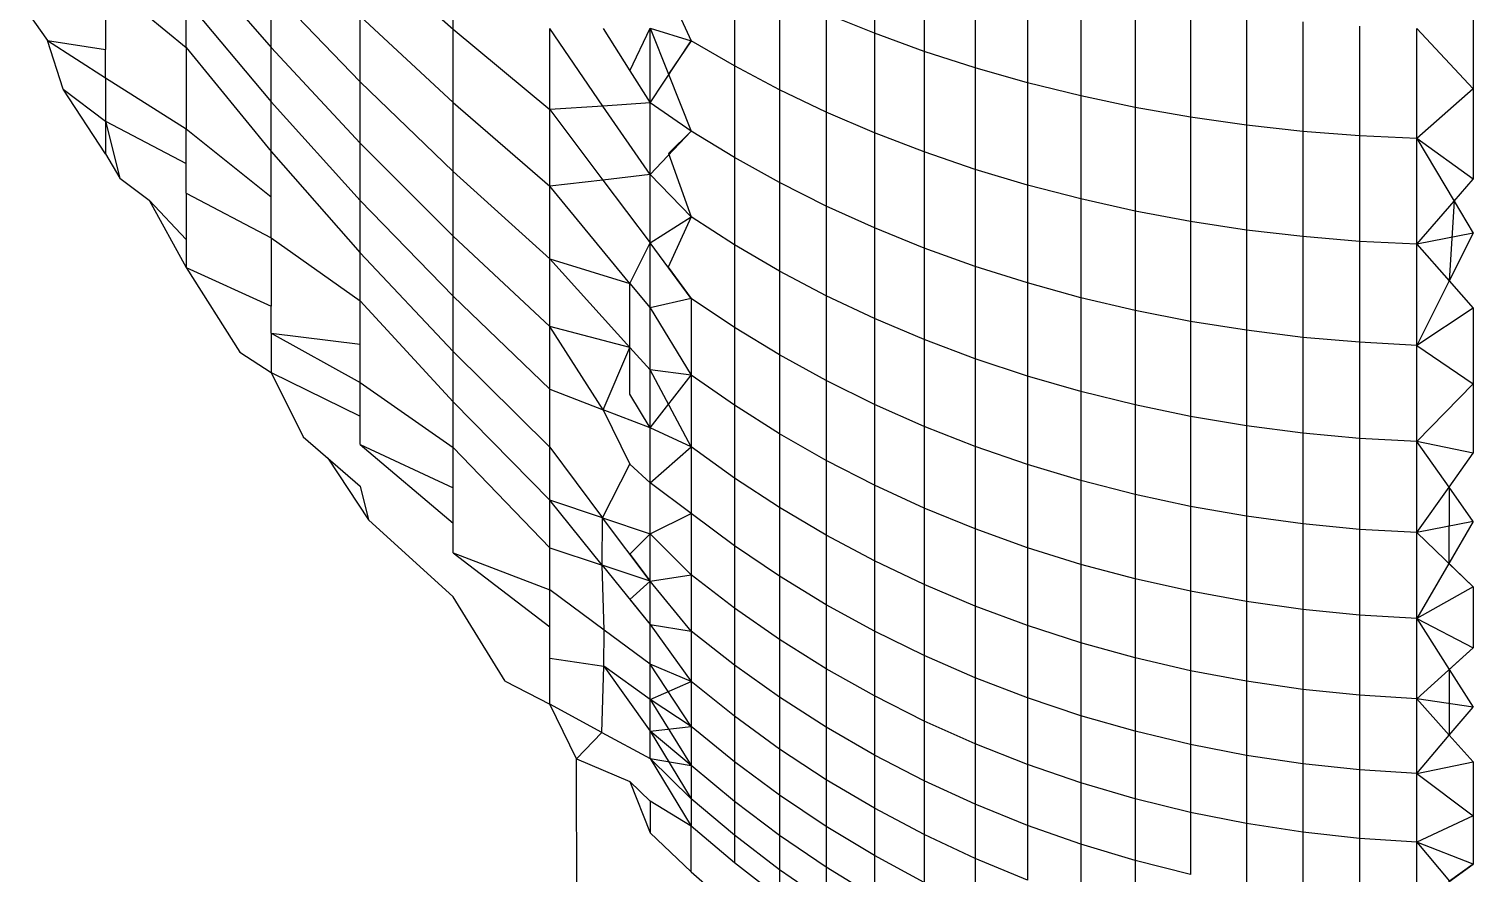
# Model space of a CAD drawing. Header units: inches. Extents: x 17 to 4615, y 5 to 3256.
# Drawn here: x 1647.062 to 1648.432, y 2414.944 to 2415.745 of the extents above; entities that cross this region are included whole.
import ezdxf

# ---------------------------------------------------------------- set-up
doc = ezdxf.new("R2010")
doc.units = ezdxf.units.IN
doc.header["$MEASUREMENT"] = 0

msp = doc.modelspace()

# ---------------------------------------------------------------- linework, layer by layer
for p, q in [((1647.8644, 2415.8391), (1647.8644, 2415.7408)), ((1647.2115, 2415.8202), (1647.2921, 2415.7272)), ((1647.3765, 2415.8233), (1647.4646, 2415.7447)), ((1647.4646, 2415.7447), (1647.4646, 2415.8182)), ((1647.9116, 2415.823), (1647.9116, 2415.7236)), ((1647.7316, 2415.8007), (1647.7316, 2415.7098)), ((1647.96, 2415.8083), (1647.96, 2415.708)), ((1647.1348, 2415.7902), (1647.2115, 2415.7273)), ((1647.1348, 2415.7902), (1647.1348, 2415.7253)), ((1648.0097, 2415.7951), (1648.0097, 2415.6939)), ((1647.2921, 2415.7824), (1647.3765, 2415.6948)), ((1647.2921, 2415.7272), (1647.2921, 2415.7824)), ((1647.6691, 2415.7806), (1647.6906, 2415.7338)), ((1647.7743, 2415.7793), (1647.7743, 2415.6872)), ((1648.0603, 2415.7834), (1648.0603, 2415.6814)), ((1648.1119, 2415.7731), (1648.1119, 2415.6705)), ((1648.4324, 2415.7812), (1648.4324, 2415.688)), ((1647.0622, 2415.7589), (1647.0799, 2415.7341)), ((1647.2115, 2415.7718), (1647.2921, 2415.6759)), ((1647.2115, 2415.7273), (1647.2115, 2415.7718)), ((1647.8186, 2415.7593), (1647.8186, 2415.666)), ((1647.8644, 2415.7408), (1647.8186, 2415.7593)), ((1648.1643, 2415.7644), (1648.1643, 2415.6613)), ((1647.3765, 2415.7572), (1647.4646, 2415.6752)), ((1647.3765, 2415.6948), (1647.3765, 2415.7572)), ((1647.4646, 2415.7447), (1647.5563, 2415.6684)), ((1647.4646, 2415.6752), (1647.4646, 2415.7447)), ((1647.5563, 2415.6684), (1647.5563, 2415.7453)), ((1647.6068, 2415.6718), (1647.5563, 2415.7453)), ((1647.607, 2415.7455), (1647.6324, 2415.7051)), ((1647.6324, 2415.7051), (1647.6515, 2415.7456)), ((1647.6515, 2415.6748), (1647.6515, 2415.7456)), ((1647.6515, 2415.7456), (1647.6906, 2415.7338)), ((1647.6515, 2415.7456), (1647.669, 2415.7019)), ((1648.2173, 2415.7573), (1648.2173, 2415.6537)), ((1648.2709, 2415.7517), (1648.2709, 2415.6477)), ((1648.3248, 2415.7477), (1648.3248, 2415.6435)), ((1648.379, 2415.6409), (1648.379, 2415.7453)), ((1648.379, 2415.7453), (1648.4324, 2415.688)), ((1647.0947, 2415.6879), (1647.0799, 2415.7341)), ((1647.0799, 2415.7341), (1647.1348, 2415.6987)), ((1647.0799, 2415.7341), (1647.1348, 2415.7253)), ((1647.6515, 2415.6748), (1647.6906, 2415.7338)), ((1647.6906, 2415.7338), (1647.669, 2415.7019)), ((1647.7316, 2415.7098), (1647.6906, 2415.7338)), ((1647.8644, 2415.7408), (1647.8644, 2415.6464)), ((1647.9116, 2415.7236), (1647.8644, 2415.7408)), ((1647.1348, 2415.6987), (1647.1348, 2415.7253)), ((1647.2115, 2415.7273), (1647.2921, 2415.6286)), ((1647.2115, 2415.7273), (1647.2115, 2415.65)), ((1647.2921, 2415.7272), (1647.3765, 2415.6365)), ((1647.2921, 2415.6759), (1647.2921, 2415.7272)), ((1647.9116, 2415.7236), (1647.9116, 2415.6282)), ((1647.96, 2415.708), (1647.9116, 2415.7236)), ((1647.6324, 2415.7051), (1647.6515, 2415.6748)), ((1647.7316, 2415.7098), (1647.7316, 2415.6229)), ((1647.7743, 2415.6872), (1647.7316, 2415.7098)), ((1647.96, 2415.708), (1647.96, 2415.6117)), ((1648.0097, 2415.6939), (1647.96, 2415.708)), ((1647.1348, 2415.6987), (1647.1348, 2415.6575)), ((1647.1348, 2415.6987), (1647.2115, 2415.65)), ((1647.3765, 2415.6948), (1647.4646, 2415.6096)), ((1647.3765, 2415.6365), (1647.3765, 2415.6948)), ((1647.669, 2415.7019), (1647.6906, 2415.6481)), ((1648.0097, 2415.6939), (1648.0097, 2415.5968)), ((1648.0603, 2415.6814), (1648.0097, 2415.6939)), ((1647.1348, 2415.6264), (1647.0947, 2415.6879)), ((1647.0947, 2415.6879), (1647.1348, 2415.6575)), ((1647.7743, 2415.6872), (1647.7743, 2415.5991)), ((1647.8186, 2415.666), (1647.7743, 2415.6872)), ((1648.0603, 2415.6814), (1648.0603, 2415.5836)), ((1648.1119, 2415.6705), (1648.0603, 2415.6814)), ((1648.4324, 2415.688), (1648.379, 2415.6409)), ((1648.4324, 2415.688), (1648.4324, 2415.6023)), ((1647.2921, 2415.6759), (1647.3765, 2415.5823)), ((1647.2921, 2415.6286), (1647.2921, 2415.6759)), ((1647.4646, 2415.6752), (1647.5563, 2415.5956)), ((1647.4646, 2415.6096), (1647.4646, 2415.6752)), ((1647.6068, 2415.6718), (1647.5563, 2415.6684)), ((1647.5563, 2415.5956), (1647.5563, 2415.6684)), ((1647.5563, 2415.6684), (1647.6066, 2415.6016)), ((1647.6515, 2415.6748), (1647.6068, 2415.6718)), ((1647.6515, 2415.6069), (1647.6068, 2415.6718)), ((1647.6515, 2415.6069), (1647.6515, 2415.6748)), ((1647.6906, 2415.6481), (1647.6515, 2415.6748)), ((1647.8186, 2415.666), (1647.8186, 2415.5768)), ((1647.8644, 2415.6464), (1647.8186, 2415.666)), ((1648.1119, 2415.6705), (1648.1119, 2415.572)), ((1648.1643, 2415.6613), (1648.1119, 2415.6705)), ((1647.1348, 2415.6575), (1647.1348, 2415.6264)), ((1647.1348, 2415.6575), (1647.1485, 2415.6033)), ((1647.1348, 2415.6575), (1647.2115, 2415.6174)), ((1647.2115, 2415.6174), (1647.2115, 2415.65)), ((1647.2115, 2415.65), (1647.2921, 2415.5855)), ((1648.1643, 2415.6613), (1648.1643, 2415.5622)), ((1648.2173, 2415.6537), (1648.1643, 2415.6613)), ((1648.2173, 2415.6537), (1648.2173, 2415.5541)), ((1648.2709, 2415.6477), (1648.2173, 2415.6537)), ((1647.3765, 2415.6365), (1647.4646, 2415.5483)), ((1647.3765, 2415.5823), (1647.3765, 2415.6365)), ((1647.6515, 2415.6069), (1647.6906, 2415.6481)), ((1647.6906, 2415.6481), (1647.6689, 2415.6267)), ((1647.7316, 2415.6229), (1647.6906, 2415.6481)), ((1647.8644, 2415.6464), (1647.8644, 2415.5561)), ((1647.9116, 2415.6282), (1647.8644, 2415.6464)), ((1648.2709, 2415.6477), (1648.2709, 2415.5479)), ((1648.3248, 2415.6435), (1648.2709, 2415.6477)), ((1648.3248, 2415.6435), (1648.3248, 2415.5433)), ((1648.379, 2415.6409), (1648.3248, 2415.6435)), ((1648.379, 2415.5406), (1648.379, 2415.6409)), ((1648.4324, 2415.6023), (1648.379, 2415.6409)), ((1648.379, 2415.6409), (1648.4144, 2415.5814)), ((1647.1348, 2415.6264), (1647.1485, 2415.6033)), ((1647.2921, 2415.6286), (1647.3765, 2415.5324)), ((1647.2921, 2415.5855), (1647.2921, 2415.6286)), ((1647.6689, 2415.6267), (1647.6906, 2415.5666)), ((1647.7316, 2415.6229), (1647.7316, 2415.5401)), ((1647.7743, 2415.5991), (1647.7316, 2415.6229)), ((1647.9116, 2415.6282), (1647.9116, 2415.537)), ((1647.96, 2415.6117), (1647.9116, 2415.6282)), ((1647.2115, 2415.589), (1647.2115, 2415.6174)), ((1647.4646, 2415.6096), (1647.5563, 2415.5269)), ((1647.4646, 2415.5483), (1647.4646, 2415.6096)), ((1647.96, 2415.6117), (1647.96, 2415.5196)), ((1648.0097, 2415.5968), (1647.96, 2415.6117)), ((1647.1485, 2415.6033), (1647.1762, 2415.5825)), ((1647.6066, 2415.6016), (1647.5563, 2415.5956)), ((1647.5563, 2415.5269), (1647.5563, 2415.5956)), ((1647.6324, 2415.5033), (1647.5563, 2415.5956)), ((1647.6515, 2415.6069), (1647.6066, 2415.6016)), ((1647.6066, 2415.6016), (1647.6515, 2415.542)), ((1647.6515, 2415.542), (1647.6515, 2415.6069)), ((1647.6906, 2415.5666), (1647.6515, 2415.6069)), ((1647.7743, 2415.5991), (1647.7743, 2415.5151)), ((1647.8186, 2415.5768), (1647.7743, 2415.5991)), ((1648.0097, 2415.5968), (1648.0097, 2415.5039)), ((1648.0603, 2415.5836), (1648.0097, 2415.5968)), ((1648.4144, 2415.5814), (1648.4324, 2415.6023)), ((1647.1762, 2415.5825), (1647.2115, 2415.5186)), ((1647.1762, 2415.5825), (1647.2115, 2415.5451)), ((1647.2115, 2415.589), (1647.2115, 2415.5451)), ((1647.2115, 2415.589), (1647.2921, 2415.5466)), ((1647.2921, 2415.5466), (1647.2921, 2415.5855)), ((1647.3765, 2415.5823), (1647.4646, 2415.4914)), ((1647.3765, 2415.5324), (1647.3765, 2415.5823)), ((1648.0603, 2415.5836), (1648.0603, 2415.4899)), ((1648.1119, 2415.572), (1648.0603, 2415.5836)), ((1648.379, 2415.5406), (1648.4144, 2415.5814)), ((1648.4144, 2415.5814), (1648.4097, 2415.5058)), ((1648.4144, 2415.5814), (1648.4324, 2415.551)), ((1647.6515, 2415.542), (1647.6906, 2415.5666)), ((1647.6906, 2415.5666), (1647.6687, 2415.5188)), ((1647.7316, 2415.5401), (1647.6906, 2415.5666)), ((1647.8186, 2415.5768), (1647.8186, 2415.4918)), ((1647.8644, 2415.5561), (1647.8186, 2415.5768)), ((1648.1119, 2415.572), (1648.1119, 2415.4778)), ((1648.1643, 2415.5622), (1648.1119, 2415.572)), ((1647.8644, 2415.5561), (1647.8644, 2415.4701)), ((1647.9116, 2415.537), (1647.8644, 2415.5561)), ((1648.1643, 2415.5622), (1648.1643, 2415.4674)), ((1648.2173, 2415.5541), (1648.1643, 2415.5622)), ((1648.2173, 2415.5541), (1648.2173, 2415.459)), ((1648.2709, 2415.5479), (1648.2173, 2415.5541)), ((1647.2115, 2415.5451), (1647.2115, 2415.5186)), ((1647.2921, 2415.5466), (1647.3765, 2415.4869)), ((1647.2921, 2415.5466), (1647.2921, 2415.482)), ((1647.4646, 2415.5483), (1647.5563, 2415.4627)), ((1647.4646, 2415.4914), (1647.4646, 2415.5483)), ((1647.6324, 2415.5033), (1647.6515, 2415.542)), ((1647.6515, 2415.4802), (1647.6515, 2415.542)), ((1647.6906, 2415.4893), (1647.6515, 2415.542)), ((1647.7316, 2415.5401), (1647.7316, 2415.4617)), ((1647.7743, 2415.5151), (1647.7316, 2415.5401)), ((1648.2709, 2415.5479), (1648.2709, 2415.4523)), ((1648.3248, 2415.5433), (1648.2709, 2415.5479)), ((1648.3248, 2415.5433), (1648.3248, 2415.4476)), ((1648.379, 2415.5406), (1648.3248, 2415.5433)), ((1648.4324, 2415.551), (1648.379, 2415.5406)), ((1648.379, 2415.4447), (1648.379, 2415.5406)), ((1648.379, 2415.5406), (1648.4097, 2415.5058)), ((1648.4324, 2415.551), (1648.4097, 2415.5058)), ((1647.3765, 2415.5324), (1647.4646, 2415.4389)), ((1647.3765, 2415.4869), (1647.3765, 2415.5324)), ((1647.5563, 2415.4627), (1647.5563, 2415.5269)), ((1647.5563, 2415.5269), (1647.6324, 2415.5033)), ((1647.6324, 2415.4427), (1647.5563, 2415.5269)), ((1647.9116, 2415.537), (1647.9116, 2415.4501)), ((1647.96, 2415.5196), (1647.9116, 2415.537)), ((1647.2115, 2415.5186), (1647.2623, 2415.4382)), ((1647.2115, 2415.5186), (1647.2921, 2415.482)), ((1647.6687, 2415.5188), (1647.6906, 2415.4893)), ((1647.7743, 2415.5151), (1647.7743, 2415.4356)), ((1647.8186, 2415.4918), (1647.7743, 2415.5151)), ((1647.96, 2415.5196), (1647.96, 2415.4318)), ((1648.0097, 2415.5039), (1647.96, 2415.5196)), ((1647.6324, 2415.5033), (1647.6515, 2415.4802)), ((1647.6324, 2415.4427), (1647.6324, 2415.5033)), ((1648.0097, 2415.5039), (1648.0097, 2415.4154)), ((1648.0603, 2415.4899), (1648.0097, 2415.5039)), ((1648.4097, 2415.5058), (1648.379, 2415.4447)), ((1648.4097, 2415.5058), (1648.4324, 2415.48)), ((1647.3765, 2415.4869), (1647.4646, 2415.391)), ((1647.3765, 2415.4458), (1647.3765, 2415.4869)), ((1647.4646, 2415.4914), (1647.5563, 2415.403)), ((1647.4646, 2415.4389), (1647.4646, 2415.4914)), ((1647.6906, 2415.4893), (1647.6515, 2415.4802)), ((1647.6906, 2415.4893), (1647.6906, 2415.4165)), ((1647.7316, 2415.4617), (1647.6906, 2415.4893)), ((1647.8186, 2415.4918), (1647.8186, 2415.4113)), ((1647.8644, 2415.4701), (1647.8186, 2415.4918)), ((1648.0603, 2415.4899), (1648.0603, 2415.4008)), ((1648.1119, 2415.4778), (1648.0603, 2415.4899)), ((1647.2921, 2415.4564), (1647.2921, 2415.482)), ((1647.6515, 2415.4216), (1647.6515, 2415.4802)), ((1647.6515, 2415.4802), (1647.6906, 2415.4165)), ((1648.1119, 2415.4778), (1648.1119, 2415.3881)), ((1648.1643, 2415.4674), (1648.1119, 2415.4778)), ((1648.4324, 2415.48), (1648.379, 2415.4447)), ((1648.4324, 2415.48), (1648.4324, 2415.4083)), ((1647.5563, 2415.403), (1647.5563, 2415.4627)), ((1647.6072, 2415.3834), (1647.5563, 2415.4627)), ((1647.6324, 2415.4427), (1647.5563, 2415.4627)), ((1647.7316, 2415.4617), (1647.7316, 2415.3878)), ((1647.7743, 2415.4356), (1647.7316, 2415.4617)), ((1647.8644, 2415.4701), (1647.8644, 2415.3886)), ((1647.9116, 2415.4501), (1647.8644, 2415.4701)), ((1648.1643, 2415.4674), (1648.1643, 2415.3772)), ((1648.2173, 2415.459), (1648.1643, 2415.4674)), ((1648.2173, 2415.459), (1648.2173, 2415.3683)), ((1648.2709, 2415.4523), (1648.2173, 2415.459)), ((1647.2921, 2415.4564), (1647.2921, 2415.419)), ((1647.2921, 2415.4564), (1647.3765, 2415.4094)), ((1647.2921, 2415.4564), (1647.3765, 2415.4458)), ((1647.3765, 2415.4094), (1647.3765, 2415.4458)), ((1647.9116, 2415.4501), (1647.9116, 2415.3678)), ((1647.96, 2415.4318), (1647.9116, 2415.4501)), ((1648.2709, 2415.4523), (1648.2709, 2415.3614)), ((1648.3248, 2415.4476), (1648.2709, 2415.4523)), ((1648.3248, 2415.4476), (1648.3248, 2415.3564)), ((1648.379, 2415.4447), (1648.3248, 2415.4476)), ((1648.379, 2415.3534), (1648.379, 2415.4447)), ((1648.379, 2415.4447), (1648.4324, 2415.4083)), ((1647.2623, 2415.4382), (1647.2921, 2415.419)), ((1647.4646, 2415.4389), (1647.5563, 2415.3481)), ((1647.4646, 2415.391), (1647.4646, 2415.4389)), ((1647.6072, 2415.3834), (1647.6324, 2415.4427)), ((1647.6515, 2415.4216), (1647.6324, 2415.4427)), ((1647.6324, 2415.3984), (1647.6324, 2415.4427)), ((1647.7743, 2415.4356), (1647.7743, 2415.3608)), ((1647.8186, 2415.4113), (1647.7743, 2415.4356)), ((1647.96, 2415.4318), (1647.96, 2415.3487)), ((1648.0097, 2415.4154), (1647.96, 2415.4318)), ((1647.2921, 2415.419), (1647.3223, 2415.3578)), ((1647.2921, 2415.419), (1647.3765, 2415.3776)), ((1647.6515, 2415.3663), (1647.6515, 2415.4216)), ((1647.6906, 2415.4165), (1647.6515, 2415.4216)), ((1647.6906, 2415.3484), (1647.6515, 2415.4216)), ((1647.6515, 2415.3663), (1647.6906, 2415.4165)), ((1647.6906, 2415.4165), (1647.6906, 2415.3484)), ((1647.7316, 2415.3878), (1647.6906, 2415.4165)), ((1647.3765, 2415.3776), (1647.3765, 2415.4094)), ((1647.3765, 2415.4094), (1647.4646, 2415.3478)), ((1647.5563, 2415.3481), (1647.5563, 2415.403)), ((1647.5563, 2415.403), (1647.6072, 2415.3834)), ((1647.8186, 2415.4113), (1647.8186, 2415.3355)), ((1647.8644, 2415.3886), (1647.8186, 2415.4113)), ((1648.0097, 2415.4154), (1648.0097, 2415.3316)), ((1648.0603, 2415.4008), (1648.0097, 2415.4154)), ((1648.4324, 2415.4083), (1648.379, 2415.3534)), ((1648.4324, 2415.4083), (1648.4324, 2415.3423)), ((1647.4646, 2415.391), (1647.5563, 2415.2979)), ((1647.4646, 2415.3478), (1647.4646, 2415.391)), ((1647.6515, 2415.3663), (1647.6324, 2415.3984)), ((1647.8644, 2415.3886), (1647.8644, 2415.3119)), ((1647.9116, 2415.3678), (1647.8644, 2415.3886)), ((1648.0603, 2415.4008), (1648.0603, 2415.3164)), ((1648.1119, 2415.3881), (1648.0603, 2415.4008)), ((1647.3765, 2415.3506), (1647.3765, 2415.3776)), ((1647.6515, 2415.3663), (1647.6072, 2415.3834)), ((1647.6072, 2415.3834), (1647.6324, 2415.3321)), ((1647.7316, 2415.3878), (1647.7316, 2415.3187)), ((1647.7743, 2415.3608), (1647.7316, 2415.3878)), ((1648.1119, 2415.3881), (1648.1119, 2415.3031)), ((1648.1643, 2415.3772), (1648.1119, 2415.3881)), ((1648.1643, 2415.3772), (1648.1643, 2415.2918)), ((1648.2173, 2415.3683), (1648.1643, 2415.3772)), ((1647.6515, 2415.3143), (1647.6515, 2415.3663)), ((1647.6906, 2415.3484), (1647.6515, 2415.3663)), ((1647.9116, 2415.3678), (1647.9116, 2415.2903)), ((1647.96, 2415.3487), (1647.9116, 2415.3678)), ((1648.2173, 2415.3683), (1648.2173, 2415.2825)), ((1648.2709, 2415.3614), (1648.2173, 2415.3683)), ((1648.2709, 2415.3614), (1648.2709, 2415.2753)), ((1648.3248, 2415.3564), (1648.2709, 2415.3614)), ((1647.3223, 2415.3578), (1647.3765, 2415.3111)), ((1647.3223, 2415.3578), (1647.3457, 2415.3377)), ((1647.3765, 2415.3506), (1647.4646, 2415.2761)), ((1647.3765, 2415.3506), (1647.4646, 2415.3095)), ((1647.4646, 2415.3478), (1647.5563, 2415.2527)), ((1647.4646, 2415.3095), (1647.4646, 2415.3478)), ((1647.5563, 2415.2979), (1647.5563, 2415.3481)), ((1647.5563, 2415.3481), (1647.6065, 2415.281)), ((1647.6515, 2415.3143), (1647.6906, 2415.3484)), ((1647.6906, 2415.3484), (1647.6906, 2415.2851)), ((1647.7316, 2415.3187), (1647.6906, 2415.3484)), ((1647.7743, 2415.3608), (1647.7743, 2415.2907)), ((1647.8186, 2415.3355), (1647.7743, 2415.3608)), ((1647.96, 2415.3487), (1647.96, 2415.2705)), ((1648.0097, 2415.3316), (1647.96, 2415.3487)), ((1648.3248, 2415.3564), (1648.3248, 2415.2701)), ((1648.379, 2415.3534), (1648.3248, 2415.3564)), ((1648.379, 2415.267), (1648.379, 2415.3534)), ((1648.4324, 2415.3423), (1648.379, 2415.3534)), ((1648.4096, 2415.31), (1648.379, 2415.3534)), ((1647.3457, 2415.3377), (1647.3843, 2415.279)), ((1647.8186, 2415.3355), (1647.8186, 2415.2645)), ((1647.8644, 2415.3119), (1647.8186, 2415.3355)), ((1648.4096, 2415.31), (1648.4324, 2415.3423)), ((1647.6065, 2415.281), (1647.6324, 2415.3321)), ((1647.6324, 2415.3321), (1647.6515, 2415.3143)), ((1648.0097, 2415.3316), (1648.0097, 2415.2526)), ((1648.0603, 2415.3164), (1648.0097, 2415.3316)), ((1647.3765, 2415.3111), (1647.3843, 2415.279)), ((1647.4646, 2415.2761), (1647.4646, 2415.3095)), ((1647.6515, 2415.2659), (1647.6515, 2415.3143)), ((1647.6906, 2415.2851), (1647.6515, 2415.3143)), ((1647.7316, 2415.3187), (1647.7316, 2415.2545)), ((1647.7743, 2415.2907), (1647.7316, 2415.3187)), ((1647.8644, 2415.3119), (1647.8644, 2415.2401)), ((1647.9116, 2415.2903), (1647.8644, 2415.3119)), ((1648.0603, 2415.3164), (1648.0603, 2415.2368)), ((1648.1119, 2415.3031), (1648.0603, 2415.3164)), ((1648.379, 2415.267), (1648.4096, 2415.31)), ((1648.4096, 2415.31), (1648.4094, 2415.2377)), ((1648.4324, 2415.2775), (1648.4096, 2415.31)), ((1647.5563, 2415.2527), (1647.5563, 2415.2979)), ((1647.6061, 2415.2361), (1647.5563, 2415.2979)), ((1647.6065, 2415.281), (1647.5563, 2415.2979)), ((1648.1119, 2415.3031), (1648.1119, 2415.223)), ((1648.1643, 2415.2918), (1648.1119, 2415.3031)), ((1647.3843, 2415.279), (1647.4646, 2415.2062)), ((1647.6061, 2415.2361), (1647.6065, 2415.281)), ((1647.6065, 2415.281), (1647.6515, 2415.2659)), ((1647.6515, 2415.221), (1647.6065, 2415.281)), ((1647.6515, 2415.2659), (1647.6906, 2415.2851)), ((1647.6906, 2415.2851), (1647.6906, 2415.2268)), ((1647.7316, 2415.2545), (1647.6906, 2415.2851)), ((1647.7743, 2415.2907), (1647.7743, 2415.2256)), ((1647.8186, 2415.2645), (1647.7743, 2415.2907)), ((1647.9116, 2415.2903), (1647.9116, 2415.2177)), ((1647.96, 2415.2705), (1647.9116, 2415.2903)), ((1648.1643, 2415.2918), (1648.1643, 2415.2113)), ((1648.2173, 2415.2825), (1648.1643, 2415.2918)), ((1648.2173, 2415.2825), (1648.2173, 2415.2016)), ((1648.2709, 2415.2753), (1648.2173, 2415.2825)), ((1647.4646, 2415.2477), (1647.4646, 2415.2761)), ((1647.6515, 2415.2659), (1647.6324, 2415.2464)), ((1647.6515, 2415.221), (1647.6515, 2415.2659)), ((1647.6515, 2415.2659), (1647.6906, 2415.2268)), ((1647.96, 2415.2705), (1647.96, 2415.1972)), ((1648.0097, 2415.2526), (1647.96, 2415.2705)), ((1648.2709, 2415.2753), (1648.2709, 2415.1941)), ((1648.3248, 2415.2701), (1648.2709, 2415.2753)), ((1648.3248, 2415.2701), (1648.3248, 2415.1887)), ((1648.379, 2415.267), (1648.3248, 2415.2701)), ((1648.4324, 2415.2775), (1648.379, 2415.267)), ((1648.379, 2415.1855), (1648.379, 2415.267)), ((1648.379, 2415.267), (1648.4324, 2415.2155)), ((1648.4324, 2415.2775), (1648.4094, 2415.2377)), ((1647.5563, 2415.2126), (1647.5563, 2415.2527)), ((1647.5563, 2415.2527), (1647.6061, 2415.2361)), ((1647.7316, 2415.2545), (1647.7316, 2415.1953)), ((1647.7743, 2415.2256), (1647.7316, 2415.2545)), ((1647.8186, 2415.2645), (1647.8186, 2415.1986)), ((1647.8644, 2415.2401), (1647.8186, 2415.2645)), ((1648.0097, 2415.2526), (1648.0097, 2415.1788)), ((1648.0603, 2415.2368), (1648.0097, 2415.2526)), ((1647.4646, 2415.2477), (1647.5563, 2415.1776)), ((1647.4646, 2415.2477), (1647.5563, 2415.2126)), ((1647.6324, 2415.2464), (1647.6515, 2415.221)), ((1647.8644, 2415.2401), (1647.8644, 2415.1734)), ((1647.9116, 2415.2177), (1647.8644, 2415.2401)), ((1648.4094, 2415.2377), (1648.379, 2415.1855)), ((1648.4094, 2415.2377), (1648.4324, 2415.2155)), ((1647.6061, 2415.2361), (1647.6515, 2415.1798)), ((1647.6515, 2415.221), (1647.6061, 2415.2361)), ((1647.608, 2415.1744), (1647.6061, 2415.2361)), ((1647.6515, 2415.221), (1647.6906, 2415.2268)), ((1647.6906, 2415.2268), (1647.6906, 2415.1736)), ((1647.7316, 2415.1953), (1647.6906, 2415.2268)), ((1647.7743, 2415.2256), (1647.7743, 2415.1656)), ((1647.8186, 2415.1986), (1647.7743, 2415.2256)), ((1648.0603, 2415.2368), (1648.0603, 2415.1624)), ((1648.1119, 2415.223), (1648.0603, 2415.2368)), ((1647.5563, 2415.1776), (1647.5563, 2415.2126)), ((1647.608, 2415.1744), (1647.5563, 2415.2126)), ((1647.6515, 2415.221), (1647.6324, 2415.2034)), ((1647.6515, 2415.1798), (1647.6515, 2415.221)), ((1647.6906, 2415.1736), (1647.6515, 2415.221)), ((1647.9116, 2415.2177), (1647.9116, 2415.1503)), ((1647.96, 2415.1972), (1647.9116, 2415.2177)), ((1648.1119, 2415.223), (1648.1119, 2415.1481)), ((1648.1643, 2415.2113), (1648.1119, 2415.223)), ((1648.1643, 2415.2113), (1648.1643, 2415.1359)), ((1648.2173, 2415.2016), (1648.1643, 2415.2113)), ((1648.4324, 2415.2155), (1648.379, 2415.1855)), ((1648.4324, 2415.2155), (1648.4324, 2415.1577)), ((1647.5142, 2415.1261), (1647.4646, 2415.2062)), ((1647.6324, 2415.2034), (1647.6515, 2415.1798)), ((1647.8186, 2415.1986), (1647.8186, 2415.1378)), ((1647.8644, 2415.1734), (1647.8186, 2415.1986)), ((1647.96, 2415.1972), (1647.96, 2415.1292)), ((1648.0097, 2415.1788), (1647.96, 2415.1972)), ((1648.2173, 2415.2016), (1648.2173, 2415.126)), ((1648.2709, 2415.1941), (1648.2173, 2415.2016)), ((1647.7316, 2415.1953), (1647.7316, 2415.1413)), ((1647.7743, 2415.1656), (1647.7316, 2415.1953)), ((1648.2709, 2415.1941), (1648.2709, 2415.1182)), ((1648.3248, 2415.1887), (1648.2709, 2415.1941)), ((1648.3248, 2415.1887), (1648.3248, 2415.1126)), ((1648.379, 2415.1855), (1648.3248, 2415.1887)), ((1648.379, 2415.1092), (1648.379, 2415.1855)), ((1648.379, 2415.1855), (1648.4324, 2415.1577)), ((1648.379, 2415.1855), (1648.4098, 2415.1371)), ((1647.5563, 2415.1478), (1647.5563, 2415.1776)), ((1647.6076, 2415.1403), (1647.608, 2415.1744)), ((1647.6515, 2415.1422), (1647.608, 2415.1744)), ((1647.6515, 2415.1422), (1647.6515, 2415.1798)), ((1647.6515, 2415.1798), (1647.6906, 2415.1257)), ((1647.6515, 2415.1798), (1647.6906, 2415.1736)), ((1647.6906, 2415.1736), (1647.6906, 2415.1257)), ((1647.7316, 2415.1413), (1647.6906, 2415.1736)), ((1647.8644, 2415.1734), (1647.8644, 2415.112)), ((1647.9116, 2415.1503), (1647.8644, 2415.1734)), ((1648.0097, 2415.1788), (1648.0097, 2415.1101)), ((1648.0603, 2415.1624), (1648.0097, 2415.1788)), ((1647.7743, 2415.1656), (1647.7743, 2415.1109)), ((1647.8186, 2415.1378), (1647.7743, 2415.1656)), ((1648.0603, 2415.1624), (1648.0603, 2415.0932)), ((1648.1119, 2415.1481), (1648.0603, 2415.1624)), ((1648.379, 2415.1092), (1648.4324, 2415.1577)), ((1648.4324, 2415.1577), (1648.4098, 2415.1371)), ((1647.5563, 2415.1043), (1647.5563, 2415.1478)), ((1647.5563, 2415.1478), (1647.6076, 2415.1403)), ((1647.6515, 2415.1085), (1647.6515, 2415.1422)), ((1647.6906, 2415.0831), (1647.6515, 2415.1422)), ((1647.6906, 2415.1257), (1647.6515, 2415.1422)), ((1647.9116, 2415.1503), (1647.9116, 2415.0882)), ((1647.96, 2415.1292), (1647.9116, 2415.1503)), ((1648.1119, 2415.1481), (1648.1119, 2415.0785)), ((1648.1643, 2415.1359), (1648.1119, 2415.1481)), ((1647.6057, 2415.0774), (1647.6076, 2415.1403)), ((1647.6076, 2415.1403), (1647.6515, 2415.0786)), ((1647.6515, 2415.1085), (1647.6076, 2415.1403)), ((1647.7316, 2415.1413), (1647.7316, 2415.0927)), ((1647.7743, 2415.1109), (1647.7316, 2415.1413)), ((1647.8186, 2415.1378), (1647.8186, 2415.0824)), ((1647.8644, 2415.112), (1647.8186, 2415.1378)), ((1647.96, 2415.1292), (1647.96, 2415.0665)), ((1648.0097, 2415.1101), (1647.96, 2415.1292)), ((1648.1643, 2415.1359), (1648.1643, 2415.0659)), ((1648.2173, 2415.126), (1648.1643, 2415.1359)), ((1648.4098, 2415.1371), (1648.4324, 2415.1014)), ((1648.4098, 2415.1371), (1648.4098, 2415.0748)), ((1647.5142, 2415.1261), (1647.5563, 2415.1043)), ((1647.6515, 2415.1085), (1647.6906, 2415.1257)), ((1647.6906, 2415.1257), (1647.6906, 2415.0831)), ((1647.7316, 2415.0927), (1647.6906, 2415.1257)), ((1648.2173, 2415.126), (1648.2173, 2415.0556)), ((1648.2709, 2415.1182), (1648.2173, 2415.126)), ((1648.2709, 2415.1182), (1648.2709, 2415.0476)), ((1648.3248, 2415.1126), (1648.2709, 2415.1182)), ((1647.5819, 2415.0522), (1647.5563, 2415.1043)), ((1647.6057, 2415.0774), (1647.5563, 2415.1043)), ((1647.6515, 2415.0786), (1647.6515, 2415.1085)), ((1647.6906, 2415.0831), (1647.6515, 2415.1085)), ((1647.6515, 2415.1085), (1647.6906, 2415.046)), ((1647.7743, 2415.1109), (1647.7743, 2415.0616)), ((1647.8186, 2415.0824), (1647.7743, 2415.1109)), ((1647.8644, 2415.112), (1647.8644, 2415.0559)), ((1647.9116, 2415.0882), (1647.8644, 2415.112)), ((1648.0097, 2415.1101), (1648.0097, 2415.0469)), ((1648.0603, 2415.0932), (1648.0097, 2415.1101)), ((1648.3248, 2415.1126), (1648.3248, 2415.0419)), ((1648.379, 2415.1092), (1648.3248, 2415.1126)), ((1648.379, 2415.0384), (1648.379, 2415.1092)), ((1648.4324, 2415.1014), (1648.379, 2415.1092)), ((1648.379, 2415.1092), (1648.4098, 2415.0748)), ((1648.4098, 2415.0748), (1648.4324, 2415.1014)), ((1647.7316, 2415.0927), (1647.7316, 2415.0495)), ((1647.7743, 2415.0616), (1647.7316, 2415.0927)), ((1647.9116, 2415.0882), (1647.9116, 2415.0315)), ((1647.96, 2415.0665), (1647.9116, 2415.0882)), ((1648.0603, 2415.0932), (1648.0603, 2415.0295)), ((1648.1119, 2415.0785), (1648.0603, 2415.0932)), ((1647.5819, 2415.0522), (1647.6057, 2415.0774)), ((1647.6057, 2415.0774), (1647.6515, 2415.0525)), ((1647.6515, 2415.0786), (1647.6906, 2415.0831)), ((1647.6515, 2415.0525), (1647.6515, 2415.0786)), ((1647.6906, 2415.046), (1647.6515, 2415.0786)), ((1647.6515, 2415.0786), (1647.6906, 2415.0145)), ((1647.6906, 2415.0831), (1647.6906, 2415.046)), ((1647.7316, 2415.0495), (1647.6906, 2415.0831)), ((1647.8186, 2415.0824), (1647.8186, 2415.0324)), ((1647.8644, 2415.0559), (1647.8186, 2415.0824)), ((1648.1119, 2415.0785), (1648.1119, 2415.0143)), ((1648.1643, 2415.0659), (1648.1119, 2415.0785)), ((1648.379, 2415.0384), (1648.4098, 2415.0748)), ((1648.4098, 2415.0748), (1648.4324, 2415.0495)), ((1647.7743, 2415.0616), (1647.7743, 2415.0178)), ((1647.8186, 2415.0324), (1647.7743, 2415.0616)), ((1647.96, 2415.0665), (1647.96, 2415.0093)), ((1648.0097, 2415.0469), (1647.96, 2415.0665)), ((1648.1643, 2415.0659), (1648.1643, 2415.0015)), ((1648.2173, 2415.0556), (1648.1643, 2415.0659)), ((1647.5819, 2415.0522), (1647.6324, 2415.0307)), ((1647.6324, 2391.8095), (1647.5819, 2415.0522)), ((1647.6906, 2415.0145), (1647.6515, 2415.0525)), ((1647.6515, 2415.0525), (1647.6906, 2414.9885)), ((1647.6515, 2415.0525), (1647.6906, 2415.046)), ((1647.6906, 2415.046), (1647.6906, 2415.0145)), ((1647.7316, 2415.0118), (1647.6906, 2415.046)), ((1647.7316, 2415.0495), (1647.7316, 2415.0118)), ((1647.7743, 2415.0178), (1647.7316, 2415.0495)), ((1647.8644, 2415.0559), (1647.8644, 2415.0054)), ((1647.9116, 2415.0315), (1647.8644, 2415.0559)), ((1648.0097, 2415.0469), (1648.0097, 2414.9892)), ((1648.0603, 2415.0295), (1648.0097, 2415.0469)), ((1648.2173, 2415.0556), (1648.2173, 2414.9909)), ((1648.2709, 2415.0476), (1648.2173, 2415.0556)), ((1648.2709, 2415.0476), (1648.2709, 2414.9826)), ((1648.3248, 2415.0419), (1648.2709, 2415.0476)), ((1648.379, 2415.0384), (1648.4324, 2415.0495)), ((1648.4324, 2415.0495), (1648.4324, 2414.9982)), ((1647.8186, 2415.0324), (1647.8186, 2414.9881)), ((1647.8644, 2415.0054), (1647.8186, 2415.0324)), ((1648.3248, 2415.0419), (1648.3248, 2414.9767)), ((1648.379, 2415.0384), (1648.3248, 2415.0419)), ((1648.379, 2414.9731), (1648.379, 2415.0384)), ((1648.379, 2415.0384), (1648.4324, 2414.9982)), ((1647.6324, 2415.0307), (1647.6515, 2414.982)), ((1647.6324, 2415.0307), (1647.6515, 2415.0123)), ((1647.9116, 2415.0315), (1647.9116, 2414.9805)), ((1647.96, 2415.0093), (1647.9116, 2415.0315)), ((1648.0603, 2415.0295), (1648.0603, 2414.9714)), ((1648.1119, 2415.0143), (1648.0603, 2415.0295)), ((1647.6906, 2414.9885), (1647.6515, 2415.0123)), ((1647.6515, 2415.0123), (1647.6515, 2414.982)), ((1647.6906, 2415.0145), (1647.6906, 2414.9885)), ((1647.7316, 2414.9798), (1647.6906, 2415.0145)), ((1647.7316, 2415.0118), (1647.7316, 2414.9798)), ((1647.7743, 2414.9796), (1647.7316, 2415.0118)), ((1647.7743, 2415.0178), (1647.7743, 2414.9796)), ((1647.8186, 2414.9881), (1647.7743, 2415.0178)), ((1647.8644, 2415.0054), (1647.8644, 2414.9605)), ((1647.9116, 2414.9805), (1647.8644, 2415.0054)), ((1647.96, 2415.0093), (1647.96, 2414.9577)), ((1648.0097, 2414.9892), (1647.96, 2415.0093)), ((1648.1119, 2415.0143), (1648.1119, 2414.9558)), ((1648.1643, 2415.0015), (1648.1119, 2415.0143)), ((1648.1643, 2415.0015), (1648.1643, 2414.9426)), ((1648.2173, 2414.9909), (1648.1643, 2415.0015)), ((1648.4324, 2414.9982), (1648.379, 2414.9731)), ((1648.4324, 2414.9982), (1648.4324, 2414.9523)), ((1647.6515, 2414.982), (1647.6906, 2414.9451)), ((1647.7316, 2414.9535), (1647.6906, 2414.9885)), ((1647.6906, 2414.9451), (1647.6906, 2414.9885)), ((1647.7316, 2414.9798), (1647.7316, 2414.9535)), ((1647.7743, 2414.9471), (1647.7316, 2414.9798)), ((1647.7743, 2414.9796), (1647.7743, 2414.9471)), ((1647.8186, 2414.9494), (1647.7743, 2414.9796)), ((1647.8186, 2414.9881), (1647.8186, 2414.9494)), ((1647.8644, 2414.9605), (1647.8186, 2414.9881)), ((1647.9116, 2414.9805), (1647.9116, 2414.9351)), ((1647.96, 2414.9577), (1647.9116, 2414.9805)), ((1648.0097, 2414.9892), (1648.0097, 2414.9372)), ((1648.0603, 2414.9714), (1648.0097, 2414.9892)), ((1648.2173, 2414.9909), (1648.2173, 2414.9318)), ((1648.2709, 2414.9826), (1648.2173, 2414.9909)), ((1648.2709, 2414.9826), (1648.2709, 2414.9233)), ((1648.3248, 2414.9767), (1648.2709, 2414.9826)), ((1648.0603, 2414.9714), (1648.0603, 2414.919)), ((1648.1119, 2414.9558), (1648.0603, 2414.9714)), ((1648.3248, 2414.9767), (1648.3248, 2414.9173)), ((1648.379, 2414.9731), (1648.3248, 2414.9767)), ((1648.379, 2414.9136), (1648.379, 2414.9731)), ((1648.4324, 2414.9523), (1648.379, 2414.9731)), ((1648.379, 2414.9731), (1648.4101, 2414.9361)), ((1647.7743, 2414.9205), (1647.7316, 2414.9535)), ((1647.8644, 2414.9605), (1647.8644, 2414.9214)), ((1647.9116, 2414.9351), (1647.8644, 2414.9605)), ((1647.96, 2414.9577), (1647.96, 2414.9119)), ((1648.0097, 2414.9372), (1647.96, 2414.9577)), ((1648.1119, 2414.9558), (1648.1119, 2414.9031)), ((1648.1643, 2414.9426), (1648.1119, 2414.9558)), ((1648.379, 2414.9136), (1648.4324, 2414.9523)), ((1648.4324, 2414.9523), (1648.4101, 2414.9361)), ((1647.6906, 2414.9451), (1647.7316, 2414.9094)), ((1647.7743, 2414.9471), (1647.7743, 2414.9205)), ((1647.8186, 2414.9166), (1647.7743, 2414.9471)), ((1647.8186, 2414.9494), (1647.8186, 2414.9166)), ((1647.8644, 2414.9214), (1647.8186, 2414.9494))]:
    msp.add_line(p, q)

doc.saveas('drawing.dxf')
